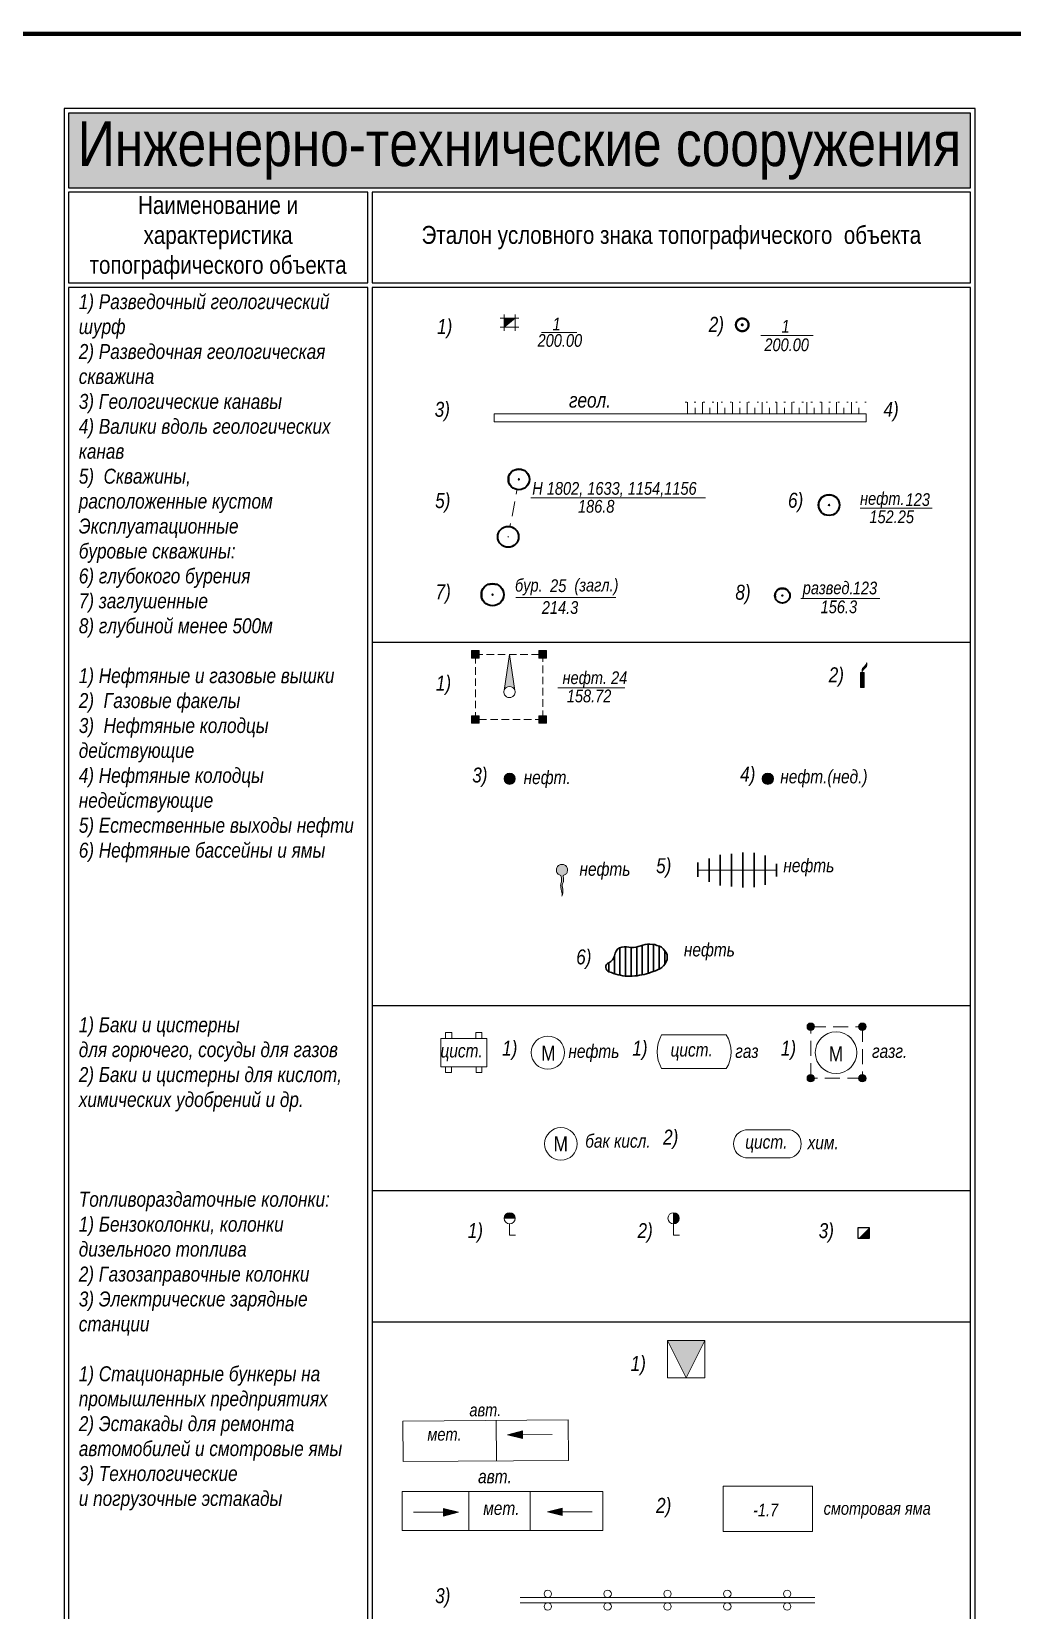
# Model space of a CAD drawing. Header units: metres. Extents: x -393 to 694, y -10 to 691.
# Drawn here: x 326.2 to 391.8, y 585.8 to 691.3 of the extents above; entities that cross this region are included whole.
import ezdxf
from ezdxf.enums import TextEntityAlignment as Align

# ---------------------------------------------------------------- set-up
doc = ezdxf.new("R2010")
doc.units = ezdxf.units.M
for name, pattern in [('СП-0.2х1.0', [1.2, 0.2, -1]), ('СП-2х1', [3, 2, -1]), ('СП_Граница маскировки', [3, 0, -3])]:
    doc.linetypes.add(name, pattern=pattern)
doc.layers.add('03 Инженерно-технические сооружения', color=7, linetype='Continuous', lineweight=20)
doc.layers.add('17 Рельеф', color=7, linetype='Continuous', lineweight=15, true_color=0xa55200)
doc.styles.add('СП_Д', font='ARIALNI.TTF')
doc.styles.add('СП_Р', font='ARIALN.TTF')

# ---------------------------------------------------------------- blocks, each defined once
blk = doc.blocks.new('СП_3.14')
at = {"lineweight": 13}
blk.add_hatch(color=7, dxfattribs=at).paths.add_polyline_path([(-0.02, 2.1), (-0.02, 2.23), (-0.01, 2.32), (0.01, 2.44), (0.02, 2.47), (0.05, 2.55), (0.08, 2.59), (0.12, 2.64), (0.16, 2.68), (0.23, 2.74), (0.26, 2.78), (0.29, 2.81), (0.35, 2.88), (0.39, 2.93), (0.45, 3), (0.5, 3.07), (0.52, 3.1), (0.53, 3.14), (0.56, 3.21), (0.59, 3.28), (0.6, 3.29), (0.6, 3.29), (0.6, 3.11), (0.6, 3.01), (0.59, 2.96), (0.58, 2.88), (0.55, 2.83), (0.52, 2.78), (0.47, 2.72), (0.39, 2.65), (0.36, 2.61), (0.31, 2.56), (0.26, 2.5), (0.21, 2.45), (0.16, 2.39), (0.13, 2.35), (0.07, 2.27), (0.06, 2.25), (0.01, 2.17), (0, 2.15)])
at = {"linetype": 'Continuous'}
blk.add_hatch(color=0, dxfattribs=at).paths.add_polyline_path([(-0.25, 0), (-0.25, 2), (0.25, 2), (0.25, 0)])
at = {"color": 7, "lineweight": 13}
for points in [[(-0.02, 2.1), (-0.02, 2.23), (-0.01, 2.32), (0.01, 2.44), (0.02, 2.47), (0.05, 2.55), (0.08, 2.59), (0.12, 2.64), (0.16, 2.68), (0.23, 2.74), (0.26, 2.78), (0.29, 2.81), (0.35, 2.88), (0.39, 2.93), (0.45, 3), (0.5, 3.07), (0.52, 3.1), (0.53, 3.14), (0.56, 3.21), (0.59, 3.28), (0.6, 3.29), (0.6, 3.29), (0.6, 3.11), (0.6, 3.01), (0.59, 2.96), (0.58, 2.88), (0.55, 2.83), (0.52, 2.78), (0.47, 2.72), (0.39, 2.65), (0.36, 2.61), (0.31, 2.56), (0.26, 2.5), (0.21, 2.45), (0.16, 2.39), (0.13, 2.35), (0.07, 2.27), (0.06, 2.25), (0.01, 2.17), (0, 2.15)], [(-0.25, 0), (-0.25, 2), (0.25, 2), (0.25, 0)]]:
    blk.add_lwpolyline(points, close=True, dxfattribs=at)
blk = doc.blocks.new('СП_3.15')
at = {"lineweight": 13}
h = blk.add_hatch(color=7, dxfattribs=at)
edge = h.paths.add_edge_path()
edge.add_arc((0, 0), 0.75, 0, 360)
at = {"color": 7, "lineweight": 13}
blk.add_circle((0, 0), 0.75, dxfattribs=at)
blk = doc.blocks.new('СП_3.30.1.2')
at = {"linetype": 'Continuous', "lineweight": -2}
h = blk.add_hatch(color=0, dxfattribs=at)
h.dxf.hatch_style = 1
h.paths.add_polyline_path([(0.5, 0.5), (-0.5, 0.5), (-0.5, -0.5), (0.5, -0.5)])
at = {"color": 0, "linetype": 'Continuous', "lineweight": -2}
blk.add_lwpolyline([(-0.5, -0.5), (0.5, -0.5), (0.5, 0.5), (-0.5, 0.5)], close=True, dxfattribs=at)
blk = doc.blocks.new('*U248')
at = {"color": 0, "linetype": 'СП-2х1', "lineweight": -2, "ltscale": 0.5}
blk.add_lwpolyline([(0, -8.72), (0, 0), (9, 0), (9, -8.72)], close=True, dxfattribs=at)
at = {"color": 0, "linetype": 'Continuous', "lineweight": -2, "rotation": 270}
for p in [(0, 0), (9, 0), (0, -8.72), (9, -8.72)]:
    blk.add_blockref('СП_3.30.1.2', p, dxfattribs=at)
blk = doc.blocks.new('СП_3.16')
at = {"lineweight": 13}
blk.add_hatch(color=7, dxfattribs=at).paths.add_polyline_path([(0, -3.47), (0.03, -3.38), (0.06, -3.28), (0.08, -3.19), (0.1, -3.09), (0.12, -2.99), (0.13, -2.89), (0.13, -2.79), (0.12, -2.69), (0.1, -2.58), (0.09, -2.48), (0.07, -2.38), (0.05, -2.27), (0.04, -2.15), (0.04, -2.05), (0.04, -1.94), (0.06, -1.84), (0.12, -1.75), (0.16, -1.65), (0.18, -1.54), (0.2, -1.44), (0.2, -1.33), (0.2, -1.22), (0.2, -1.1), (0.19, -0.98), (0.17, -0.87), (0.15, -0.71), (0.24, -0.68), (0.34, -0.64), (0.42, -0.59), (0.5, -0.53), (0.57, -0.46), (0.63, -0.38), (0.68, -0.29), (0.71, -0.2), (0.74, -0.1), (0.75, 0), (0.74, 0.1), (0.73, 0.2), (0.7, 0.29), (0.66, 0.39), (0.6, 0.47), (0.54, 0.55), (0.46, 0.61), (0.38, 0.67), (0.29, 0.72), (0.2, 0.75), (0.1, 0.77), (0, 0.78), (-0.1, 0.77), (-0.2, 0.75), (-0.29, 0.72), (-0.38, 0.67), (-0.46, 0.62), (-0.54, 0.55), (-0.6, 0.47), (-0.66, 0.39), (-0.7, 0.3), (-0.73, 0.2), (-0.75, 0.1), (-0.75, 0), (-0.74, -0.09), (-0.72, -0.19), (-0.68, -0.29), (-0.64, -0.37), (-0.58, -0.45), (-0.51, -0.53), (-0.43, -0.59), (-0.34, -0.64), (-0.25, -0.68), (-0.16, -0.71), (-0.13, -0.91), (-0.08, -1.02), (-0.06, -1.13), (-0.05, -1.24), (-0.06, -1.36), (-0.06, -1.47), (-0.08, -1.57), (-0.11, -1.68), (-0.14, -1.78), (-0.17, -1.9), (-0.18, -2.02), (-0.17, -2.15), (-0.16, -2.27), (-0.14, -2.38), (-0.12, -2.5), (-0.1, -2.61), (-0.08, -2.72), (-0.05, -2.82), (-0.02, -2.93), (0, -3.03), (0.01, -3.14), (0.02, -3.25), (0.01, -3.36)])
at = {"color": 7, "lineweight": 13}
blk.add_lwpolyline([(0, -3.47), (0.03, -3.38), (0.06, -3.28), (0.08, -3.19), (0.1, -3.09), (0.12, -2.99), (0.13, -2.89), (0.13, -2.79), (0.12, -2.69), (0.1, -2.58), (0.09, -2.48), (0.07, -2.38), (0.05, -2.27), (0.04, -2.15), (0.04, -2.05), (0.04, -1.94), (0.06, -1.84), (0.12, -1.75), (0.16, -1.65), (0.18, -1.54), (0.2, -1.44), (0.2, -1.33), (0.2, -1.22), (0.2, -1.1), (0.19, -0.98), (0.17, -0.87), (0.15, -0.71), (0.24, -0.68), (0.34, -0.64), (0.42, -0.59), (0.5, -0.53), (0.57, -0.46), (0.63, -0.38), (0.68, -0.29), (0.71, -0.2), (0.74, -0.1), (0.75, 0), (0.74, 0.1), (0.73, 0.2), (0.7, 0.29), (0.66, 0.39), (0.6, 0.47), (0.54, 0.55), (0.46, 0.61), (0.38, 0.67), (0.29, 0.72), (0.2, 0.75), (0.1, 0.77), (0, 0.78), (-0.1, 0.77), (-0.2, 0.75), (-0.29, 0.72), (-0.38, 0.67), (-0.46, 0.62), (-0.54, 0.55), (-0.6, 0.47), (-0.66, 0.39), (-0.7, 0.3), (-0.73, 0.2), (-0.75, 0.1), (-0.75, 0), (-0.74, -0.09), (-0.72, -0.19), (-0.68, -0.29), (-0.64, -0.37), (-0.58, -0.45), (-0.51, -0.53), (-0.43, -0.59), (-0.34, -0.64), (-0.25, -0.68), (-0.16, -0.71), (-0.13, -0.91), (-0.08, -1.02), (-0.06, -1.13), (-0.05, -1.24), (-0.06, -1.36), (-0.06, -1.47), (-0.08, -1.57), (-0.11, -1.68), (-0.14, -1.78), (-0.17, -1.9), (-0.18, -2.02), (-0.17, -2.15), (-0.16, -2.27), (-0.14, -2.38), (-0.12, -2.5), (-0.1, -2.61), (-0.08, -2.72), (-0.05, -2.82), (-0.02, -2.93), (0, -3.03), (0.01, -3.14), (0.02, -3.25), (0.01, -3.36), (0, -3.47)], close=True, dxfattribs=at)
blk = doc.blocks.new('СП_3.30.1.1')
at = {"linetype": 'Continuous', "lineweight": -2}
h = blk.add_hatch(color=0, dxfattribs=at)
h.dxf.hatch_style = 1
h.paths.add_polyline_path([(0.5, 0, 1), (-0.5, 0, 1)])
at = {"color": 0, "linetype": 'Continuous', "lineweight": -2}
blk.add_circle((0, 0), 0.5, dxfattribs=at)
blk = doc.blocks.new('СП_3.26.1.1')
at = {"color": 0, "linetype": 'СП_Граница маскировки', "lineweight": 0}
blk.add_wipeout([(0.5, 0), (0.43, 0.25), (0.25, 0.43), (0, 0.5), (-0.25, 0.43), (-0.43, 0.25), (-0.5, 0), (-0.43, -0.25), (-0.25, -0.43), (0, -0.5), (0.25, -0.43), (0.43, -0.25)], dxfattribs=at)
at = {"color": 0, "linetype": 'Continuous', "lineweight": -2}
blk.add_circle((0, 0), 0.5, dxfattribs=at)
blk = doc.blocks.new('СП_2.1')
at = {"color": 0, "style": 'СП_Р'}
blk.add_attdef('КЖ', text='', height=2, dxfattribs=at).set_placement((0, 0), align=Align.CENTER)
blk = doc.blocks.new('*U230')
at = {"linetype": 'Continuous', "lineweight": 20}
h = blk.add_hatch(color=7, dxfattribs=at)
h.dxf.hatch_style = 1
h.paths.add_polyline_path([(0, 6), (-0.5, 4), (0.5, 4)])
at = {"color": 7, "linetype": 'Continuous', "lineweight": 20}
for points in [[(-0.5, 4), (0.5, 4), (0, 6), (-0.5, 4)], [(0, 4), (0, 0)]]:
    blk.add_lwpolyline(points, dxfattribs=at)
blk = doc.blocks.new('*U546')
at = {"color": 0, "linetype": 'Continuous', "lineweight": 20}
for points in [[(26.84, 5.2), (0, 5.2), (0, 0), (26.84, 0), (26.84, 5.2)], [(8.91, 0), (8.91, 5.2)], [(17.14, 0), (17.14, 5.2)]]:
    blk.add_lwpolyline(points, dxfattribs=at)
at = {"color": 0, "linetype": 'Continuous'}
for p, rotation in [((1.54, 2.44), 270.0000090733801), ((25.42, 2.51), 89.99999999999997)]:
    blk.add_blockref('*U230', p, dxfattribs=dict(at, rotation=rotation))
at = {"color": 0, "style": 'СП_Д', "flags": 8}
for tag, p in [('ДЛЯ_ЧЕГО', (12.42, 6.32)), ('МАТЕРИАЛ', (13.28, 2.08))]:
    blk.add_attdef(tag, text='', height=1.8, rotation=0, dxfattribs=at).set_placement(p, align=Align.CENTER)
blk = doc.blocks.new('СП_3.13')
at = {"lineweight": 13}
h = blk.add_hatch(color=7, dxfattribs=at)
edge = h.paths.add_edge_path()
edge.add_line((0, 5), (0.72, 0.22))
edge.add_arc((0, 0), 0.75, 17.0615, 162.9385)
edge.add_line((-0.72, 0.22), (0, 5))
at = {"color": 7, "lineweight": 13}
blk.add_lwpolyline([(0, 5), (0.72, 0.22, 0.73913), (-0.72, 0.22)], format="xyb", close=True, dxfattribs=at)
blk.add_lwpolyline([(-0.72, 0.22), (-0.74, 0.12), (-0.75, 0.02), (-0.75, -0.08), (-0.73, -0.18), (-0.7, -0.27), (-0.66, -0.36), (-0.6, -0.45), (-0.54, -0.52), (-0.46, -0.59), (-0.38, -0.65), (-0.29, -0.69), (-0.2, -0.72), (-0.1, -0.74), (0, -0.75), (0.1, -0.74), (0.2, -0.72), (0.29, -0.69), (0.38, -0.65), (0.46, -0.59), (0.54, -0.52), (0.6, -0.45), (0.66, -0.36), (0.7, -0.27), (0.73, -0.18), (0.75, -0.08), (0.75, 0.02), (0.74, 0.12), (0.72, 0.22)], dxfattribs=at)
blk = doc.blocks.new('*U212')
at = {"linetype": 'Continuous', "lineweight": 0, "style": 'СП_Д'}
blk.add_attdef('НОМЕР_СКВАЖИНЫ', text='', height=1.7, dxfattribs=at).set_placement((10.53, 1.6), align=Align.TOP_LEFT)
at = {"linetype": 'СП_Граница маскировки', "lineweight": 0}
blk.add_wipeout([(-0.36, 1.35), (-0.99, 0.99), (-1.35, 0.36), (-1.35, -0.36), (-0.99, -0.99), (-0.36, -1.35), (0.36, -1.35), (0.99, -0.99), (1.35, -0.36), (1.35, 0.36), (0.99, 0.99), (0.36, 1.35)], dxfattribs=at)
at = {"linetype": 'Continuous', "lineweight": 0}
h = blk.add_hatch(color=0, dxfattribs=at)
h.dxf.hatch_style = 1
edge = h.paths.add_edge_path()
edge.add_arc((0, 0), 0.1, 0, 360)
at = {"color": 0, "lineweight": 40}
blk.add_circle((0, 0), 1.4, dxfattribs=at)
at = {"color": 0}
blk.add_circle((0, 0), 0.1, dxfattribs=at)
at = {"linetype": 'Continuous', "lineweight": 0, "insert": (4.15, 1.73), "char_height": 1.7, "attachment_point": 1, "style": 'СП_Д', "bg_fill": 3, "box_fill_scale": 1, "bg_fill_color": 256, "bg_fill_transparency": 0}
blk.add_mtext_dynamic_manual_height_columns('нефт.', width=3.4335, gutter_width=8.5, heights=[0], dxfattribs=at)
at = {"linetype": 'Continuous', "lineweight": 20}
blk.add_line((4.15, -0.41), (13.81, -0.41), dxfattribs=at)
at = {"linetype": 'Continuous', "lineweight": 0, "style": 'СП_Д'}
blk.add_attdef('ОТМЕТКА_ЗЕМЛИ', text='', height=1.7, dxfattribs=at).set_placement((5.69, -0.71), align=Align.TOP_LEFT)
blk = doc.blocks.new('*U217')
at = {"linetype": 'Continuous', "lineweight": 20}
blk.add_line((1.61, -2.46), (24.96, -2.46), dxfattribs=at)
at = {"linetype": 'СП-2х1', "lineweight": 20}
blk.add_lwpolyline([(0, 0), (-1.44, -7.69)], dxfattribs=at)
at = {"linetype": 'Continuous', "lineweight": 0, "style": 'СП_Д'}
blk.add_attdef('ОТМЕТКА_ЗЕМЛИ', text='', height=1.7, dxfattribs=at).set_placement((10.48, -2.75), align=Align.TOP_CENTER)
at = {"linetype": 'СП_Граница маскировки', "lineweight": 0, "ltscale": 100}
for points in [[(-0.54, 1.29), (-1.29, 0.54), (-1.29, -0.54), (-0.54, -1.29), (0.54, -1.29), (1.29, -0.54), (1.29, 0.54), (0.54, 1.29)], [(-1.73, -6.32), (-2.61, -6.93), (-2.81, -7.98), (-2.2, -8.87), (-1.15, -9.06), (-0.26, -8.46), (-0.07, -7.4), (-0.67, -6.52)]]:
    blk.add_wipeout(points, dxfattribs=at)
h = blk.add_hatch(color=0)
edge = h.paths.add_edge_path()
edge.add_arc((0, 0), 0.1, 0, 360)
h = blk.add_hatch(color=0)
edge = h.paths.add_edge_path()
edge.add_arc((-1.44, -7.69), 0.1, -10.5312, 349.4688)
at = {"color": 0, "lineweight": 40}
for centre in [(0, 0), (-1.44, -7.69)]:
    blk.add_circle(centre, 1.4, dxfattribs=at)
at = {"color": 0}
blk.add_circle((0, 0), 0.1, dxfattribs=at)
at = {"linetype": 'Continuous', "lineweight": 0, "style": 'СП_Д'}
blk.add_attdef('НОМЕР_СКВАЖИНЫ', text='', height=1.7, dxfattribs=at).set_placement((1.85, -0.35), align=Align.TOP_LEFT)
blk = doc.blocks.new('*U598')
at = {"lineweight": 20}
blk.add_line((3.1, -0.39), (16.49, -0.4), dxfattribs=at)
at = {"lineweight": 13, "style": 'СП_Д'}
for s, p in [('бур.', (3, 0.41)), ('(загл.)', (10.94, 0.43))]:
    blk.add_text(s, height=1.7, dxfattribs=at).set_placement(p)
at = {"linetype": 'СП_Граница маскировки', "lineweight": 0, "ltscale": 100}
blk.add_wipeout([(-0.57, 1.39), (-1.39, 0.57), (-1.39, -0.57), (-0.57, -1.39), (0.57, -1.39), (1.39, -0.57), (1.39, 0.57), (0.57, 1.39)], dxfattribs=at)
at = {"lineweight": 13, "true_color": 0x000000}
blk.add_hatch(color=18, dxfattribs=at).paths.add_polyline_path([(-0.1, 0, 1), (0.1, 0, 1)])
at = {"lineweight": 40}
blk.add_circle((0, 0), 1.5, dxfattribs=at)
at = {"lineweight": 13}
blk.add_circle((0, 0), 0.1, dxfattribs=at)
at = {"lineweight": 13, "style": 'СП_Д'}
for tag, p in [('Номер скважины', (8.77, 1.2)), ('Отметка земли', (9.02, -1.72))]:
    blk.add_attdef(tag, text='', height=1.7, dxfattribs=at).set_placement(p, align=Align.MIDDLE_CENTER)
blk = doc.blocks.new('*U214')
at = {"linetype": 'Continuous', "lineweight": 0, "style": 'СП_Д'}
blk.add_attdef('РАЗВЕД.', text='', height=1.7, dxfattribs=at).set_placement((9.71, 1.86), align=Align.TOP_LEFT)
at = {"linetype": 'СП_Граница маскировки', "lineweight": 0}
blk.add_wipeout([(-0.38, 0.92), (-0.92, 0.38), (-0.92, -0.38), (-0.38, -0.92), (0.38, -0.92), (0.92, -0.38), (0.92, 0.38), (0.38, 0.92)], dxfattribs=at)
at = {"lineweight": 13}
blk.add_hatch(color=7, dxfattribs=at).paths.add_polyline_path([(-0.1, 0, 1), (0.1, 0, 1)])
at = {"color": 7, "lineweight": 40}
blk.add_circle((0, 0), 1, dxfattribs=at)
at = {"color": 7, "lineweight": 13}
blk.add_circle((0, 0), 0.1, dxfattribs=at)
at = {"linetype": 'Continuous', "lineweight": 0, "insert": (2.73, 1.88), "char_height": 1.7, "width": 5.881, "attachment_point": 1, "line_spacing_factor": 0.8, "style": 'СП_Д', "bg_fill": 3, "box_fill_scale": 1, "bg_fill_color": 256, "bg_fill_transparency": 0}
blk.add_mtext('развед.', dxfattribs=at)
at = {"linetype": 'Continuous', "lineweight": 20}
blk.add_line((2.48, -0.38), (13.03, -0.38), dxfattribs=at)
at = {"linetype": 'Continuous', "lineweight": 0, "style": 'СП_Д'}
blk.add_attdef('ОТМЕТКА_ЗЕМЛИ', text='', height=1.7, dxfattribs=at).set_placement((5.41, -0.65), align=Align.TOP_LEFT)
blk = doc.blocks.new('*U596')
at = {"linetype": 'Continuous', "lineweight": -2}
h = blk.add_hatch(color=0, dxfattribs=at)
h.dxf.hatch_style = 1
h.paths.add_polyline_path([(-0.75, 0.6), (-0.75, -0.6), (0.75, 0.6)])
at = {"color": 0, "linetype": 'Continuous', "lineweight": 20}
blk.add_line((4.27, -1.34), (8.98, -1.34), dxfattribs=at)
at = {"color": 0, "linetype": 'Continuous', "lineweight": 15}
for points in [[(-1.25, 0.6), (1.25, 0.6)], [(-0.75, -1.1), (-0.75, 1.1)], [(0.75, 0.6), (-0.75, -0.6)], [(0.75, -1.1), (0.75, 1.1)], [(-1.25, -0.6), (1.25, -0.6)]]:
    blk.add_lwpolyline(points, dxfattribs=at)
at = {"color": 0, "linetype": 'Continuous', "lineweight": -2, "style": 'СП_Д'}
for tag, p in [('N', (6.5, 0.67)), ('Z', (6.78, -1.54))]:
    blk.add_attdef(tag, text='', height=1.7, dxfattribs=at).set_placement(p, align=Align.TOP_CENTER)
blk = doc.blocks.new('*U597')
at = {"color": 0, "linetype": 'Continuous', "lineweight": -2}
blk.add_line((2.5, -1.41), (9.5, -1.41), dxfattribs=at)
for points, const_width in [([(-0.85, 0, 1), (0.85, 0, 1)], 0.3), ([(-0.1, 0, 1), (0.1, 0, 1)], 0.2)]:
    blk.add_lwpolyline(points, format="xyb", close=True, dxfattribs=dict(const_width=const_width))
at = {"color": 0, "linetype": 'Continuous', "lineweight": -2, "style": 'СП_Д'}
for tag, p in [('N', (6, 0.69)), ('Z', (6, -1.81))]:
    blk.add_attdef(tag, text='', height=1.7, dxfattribs=at).set_placement(p, align=Align.TOP_CENTER)
blk = doc.blocks.new('*U223')
at = {"linetype": 'Continuous'}
h = blk.add_hatch(color=7, dxfattribs=at)
h.dxf.hatch_style = 1
h.paths.add_polyline_path([(0.75, 2.25, 1), (-0.75, 2.25)])
at = {"color": 7, "linetype": 'Continuous', "lineweight": 20}
for points in [[(-0.75, 2.25), (0.75, 2.25)], [(0, 1.5), (0, 0), (0.8, 0)]]:
    blk.add_lwpolyline(points, dxfattribs=at)
blk.add_circle((0, 2.25), 0.75, dxfattribs=at)
blk = doc.blocks.new('*U225')
at = {"linetype": 'Continuous'}
h = blk.add_hatch(color=7, dxfattribs=at)
h.dxf.hatch_style = 1
h.paths.add_polyline_path([(0, 1.5, 0.414214), (0.75, 2.25, 0.414214), (0, 3)])
at = {"color": 7, "linetype": 'Continuous', "lineweight": 20}
for points in [[(0, 3), (0, 1.5)], [(0, 1.5), (0, 0), (0.8, 0)]]:
    blk.add_lwpolyline(points, dxfattribs=at)
at = {"color": 0, "linetype": 'Continuous', "lineweight": 20}
blk.add_circle((0, 2.25), 0.75, dxfattribs=at)
blk = doc.blocks.new('*U227')
at = {"color": 0, "linetype": 'СП_Граница маскировки', "lineweight": 0}
blk.add_wipeout([(-0.75, 1.5), (0.75, 1.5), (-0.75, 0)], dxfattribs=at)
at = {"linetype": 'Continuous', "lineweight": -2}
h = blk.add_hatch(color=114, dxfattribs=at)
h.dxf.hatch_style = 1
h.paths.add_polyline_path([(0.75, 1.5), (-0.75, 0), (0.75, 0)])
at = {"color": 1, "linetype": 'Continuous', "lineweight": -2}
blk.add_lwpolyline([(-0.75, 1.5), (0.75, 1.5), (0.75, 0), (-0.75, 0), (-0.75, 1.5)], dxfattribs=at)
at = {"color": 1, "linetype": 'Continuous'}
blk.add_lwpolyline([(-0.75, 0), (0.75, 0)], dxfattribs=at)
blk = doc.blocks.new('*U491')
at = {"linetype": 'Continuous', "lineweight": 15, "ltscale": 0.5}
h = blk.add_hatch(color=0, dxfattribs=at)
h.dxf.hatch_style = 1
h.paths.add_polyline_path([(-2.5, 0), (0, -5), (2.5, 0)])
blk.add_lwpolyline([(-2.5, -5), (2.5, -5), (2.5, 0), (-2.5, 0)], close=True, dxfattribs=at)
blk.add_lwpolyline([(-2.5, 0), (0, -5), (2.5, 0)], dxfattribs=at)
blk = doc.blocks.new('*U696')
at = {"linetype": 'Continuous', "lineweight": 20}
for points in [[(22.06, 5.56), (-0.04, 5.4), (0, 0), (22.1, 0.16), (22.06, 5.56)], [(12.46, 0.09), (12.42, 5.49)]]:
    blk.add_lwpolyline(points, dxfattribs=at)
at = {"linetype": 'Continuous', "rotation": 90.13098487159203}
blk.add_blockref('*U230', (19.92, 3.6), dxfattribs=at)
at = {"style": 'СП_Д', "flags": 8}
for tag, p in [('ДЛЯ_ЧЕГО', (10.98, 6.07)), ('МАТЕРИАЛ', (5.52, 2.8))]:
    blk.add_attdef(tag, text='', height=1.7, rotation=0.4056, dxfattribs=at).set_placement(p, align=Align.CENTER)

msp = doc.modelspace()

# ---------------------------------------------------------------- hatches: boundary and pattern name
at = {"ltscale": 0.5, "true_color": 0xffe9c2}
h = msp.add_hatch(color=254, dxfattribs=at)
h.dxf.hatch_style = 1
h.paths.add_polyline_path([(328.7, 680.89), (389, 680.89), (389, 685.89), (328.7, 685.89)])

# ---------------------------------------------------------------- linework, layer by layer
at = {"color": 0, "linetype": 'Continuous', "ltscale": 0.5}
msp.add_lwpolyline([(328.4, 551.7), (389.3, 551.7), (389.3, 686.19), (328.4, 686.19)], close=True, dxfattribs=at)
at = {"ltscale": 0.5}
for points in [[(328.7, 680.89), (389, 680.89), (389, 685.89), (328.7, 685.89)], [(328.7, 674.53), (348.7, 674.53), (348.7, 680.59), (328.7, 680.59)], [(349, 674.53), (389, 674.53), (389, 680.59), (349, 680.59)], [(328.7, 552), (348.7, 552), (348.7, 674.23), (328.7, 674.23)], [(349, 552), (389, 552), (389, 674.23), (349, 674.23)]]:
    msp.add_lwpolyline(points, close=True, dxfattribs=at)
at = {"color": 253, "ltscale": 0.5}
for points in [[(349, 650.51), (389, 650.51)], [(349, 626.22), (389, 626.22)], [(349, 613.86), (389, 613.86)], [(349, 605.08), (389, 605.08)]]:
    msp.add_lwpolyline(points, dxfattribs=at)
at = {"layer": '03 Инженерно-технические сооружения', "linetype": 'Continuous', "ltscale": 0.5}
msp.add_lwpolyline([(357.16, 665.25), (382.03, 665.25), (382.03, 665.78), (357.16, 665.78)], close=True, dxfattribs=at)
for points in [[(361.41, 647.47), (365.89, 647.46)], [(376.03, 635.27), (370.78, 635.27)]]:
    msp.add_lwpolyline(points, dxfattribs=at)
at = {"layer": '03 Инженерно-технические сооружения', "linetype": 'Continuous', "lineweight": 30, "ltscale": 0.5}
for points in [[(370.78, 635.79), (370.78, 634.82)], [(371.53, 636.06), (371.53, 634.49)], [(372.27, 636.3), (372.27, 634.25)], [(373.03, 636.37), (373.03, 634.18)], [(373.78, 636.45), (373.78, 634.1)], [(374.53, 636.44), (374.53, 634.14)], [(375.28, 636.25), (375.28, 634.29)], [(376.03, 635.7), (376.03, 634.85)], [(367.06, 630.25), (367.06, 628.27)], [(367.44, 630.32), (367.44, 628.36)], [(367.81, 630.3), (367.81, 628.51)], [(368.19, 630.19), (368.19, 628.66)], [(365.19, 629.48), (365.19, 628.35)], [(365.56, 630.1), (365.56, 628.24)], [(365.94, 630.15), (365.94, 628.19)], [(366.31, 630.11), (366.31, 628.19)], [(366.69, 630.13), (366.69, 628.21)], [(368.56, 629.87), (368.56, 628.99)], [(364.81, 629.08), (364.81, 628.49)]]:
    msp.add_lwpolyline(points, dxfattribs=at)
msp.add_lwpolyline([(364.81, 629.08), (364.95, 629.17), (365.07, 629.27), (365.16, 629.4), (365.21, 629.55), (365.25, 629.71), (365.31, 629.86), (365.4, 629.99), (365.53, 630.08), (365.68, 630.13), (365.84, 630.15), (366, 630.14), (366.16, 630.12), (366.32, 630.11), (366.48, 630.11), (366.64, 630.13), (366.79, 630.16), (366.95, 630.21), (367.1, 630.26), (367.26, 630.29), (367.41, 630.32), (367.57, 630.33), (367.73, 630.31), (367.89, 630.29), (368.04, 630.24), (368.2, 630.19), (368.34, 630.12), (368.46, 630.01), (368.55, 629.89), (368.65, 629.76), (368.71, 629.61), (368.72, 629.45), (368.71, 629.29), (368.66, 629.14), (368.58, 629), (368.47, 628.88), (368.36, 628.77), (368.23, 628.68), (368.08, 628.61), (367.93, 628.55), (367.78, 628.5), (367.64, 628.44), (367.49, 628.38), (367.33, 628.33), (367.18, 628.3), (367.02, 628.27), (366.86, 628.24), (366.71, 628.21), (366.55, 628.2), (366.39, 628.19), (366.23, 628.19), (366.07, 628.19), (365.91, 628.19), (365.75, 628.21), (365.59, 628.24), (365.44, 628.27), (365.28, 628.32), (365.13, 628.37), (364.99, 628.42), (364.83, 628.48, -0.6684)], format="xyb", close=True, dxfattribs=at)
at = {"layer": '03 Инженерно-технические сооружения', "linetype": 'Continuous', "lineweight": 20, "ltscale": 0.5}
for points in [[(356.67, 624.02), (356.67, 622.13), (353.58, 622.13), (353.58, 624.02)], [(372.46, 594.08), (378.44, 594.08), (378.44, 591.05), (372.46, 591.05)]]:
    msp.add_lwpolyline(points, close=True, dxfattribs=at)
for points in [[(353.9, 624.02), (353.9, 624.41), (354.33, 624.41), (354.33, 624.02)], [(356.34, 624.02), (356.34, 624.41), (355.92, 624.41), (355.92, 624.02)], [(353.9, 622.13), (353.9, 621.75), (354.3, 621.75), (354.3, 622.13)], [(356.34, 622.13), (356.34, 621.75), (355.95, 621.75), (355.95, 622.13)], [(358.89, 586.64), (378.59, 586.64)], [(358.89, 586.29), (378.59, 586.29)]]:
    msp.add_lwpolyline(points, dxfattribs=at)
for points in [[(372.66, 624.26), (368.35, 624.26, 0.262597), (368.35, 622), (372.66, 622, 0.302218), (372.66, 624.26, 1)], [(376.94, 617.91), (373.96, 617.91, 0.852204), (373.96, 616.03), (376.94, 616.03, 0.78468), (376.94, 617.91, -1.428148)]]:
    msp.add_lwpolyline(points, format="xyb", dxfattribs=at)
at = {"layer": '03 Инженерно-технические сооружения', "linetype": 'СП-2х1', "lineweight": 20, "ltscale": 0.5}
msp.add_lwpolyline([(378.32, 624.8), (381.77, 624.8), (381.77, 621.36), (378.32, 621.36)], close=True, dxfattribs=at)
at = {"layer": '03 Инженерно-технические сооружения', "linetype": 'Continuous', "lineweight": 20, "ltscale": 0.5}
for centre, radius in [((360.75, 623.07), 1.11), ((380.01, 623.07), 1.39), ((361.62, 616.97), 1.09)]:
    msp.add_circle(centre, radius, dxfattribs=at)
at = {"layer": '17 Рельеф', "color": 0, "linetype": 'СП-0.2х1.0', "lineweight": 15, "ltscale": 0.5, "flags": 128}
msp.add_lwpolyline([(382.03, 666.56), (369.59, 666.56)], dxfattribs=at)
at = {"layer": '17 Рельеф', "color": 0, "linetype": 'Continuous', "lineweight": 15, "ltscale": 0.5}
for points in [[(370.09, 665.78), (370.09, 666.56)], [(370.59, 665.78), (370.59, 666.17)], [(371.09, 665.78), (371.09, 666.56)], [(371.58, 665.78), (371.58, 666.17)], [(372.08, 665.78), (372.08, 666.56)], [(372.58, 665.78), (372.58, 666.17)], [(373.08, 665.78), (373.08, 666.56)], [(373.57, 665.78), (373.57, 666.17)], [(374.07, 665.78), (374.07, 666.56)], [(374.57, 665.78), (374.57, 666.17)], [(375.07, 665.78), (375.07, 666.56)], [(375.56, 665.78), (375.56, 666.17)], [(376.06, 665.78), (376.06, 666.56)], [(376.56, 665.78), (376.56, 666.17)], [(377.06, 665.78), (377.06, 666.56)], [(377.55, 665.78), (377.55, 666.17)], [(378.05, 665.78), (378.05, 666.56)], [(378.55, 665.78), (378.55, 666.17)], [(379.05, 665.78), (379.05, 666.56)], [(379.54, 665.78), (379.54, 666.17)], [(380.04, 665.78), (380.04, 666.56)], [(380.54, 665.78), (380.54, 666.17)], [(381.04, 665.78), (381.04, 666.56)], [(381.53, 665.78), (381.53, 666.17)], [(382.03, 665.78), (369.59, 665.78)]]:
    msp.add_lwpolyline(points, dxfattribs=at)

# ---------------------------------------------------------------- block references
at = {"layer": '03 Инженерно-технические сооружения', "color": 0, "linetype": 'Continuous', "lineweight": 20}
ref = msp.add_blockref('*U596', (358.19, 671.88), dxfattribs=dict(at, xscale=0.5, yscale=0.5, zscale=0.5))
ref.add_attrib('N_001', '1', (361.06, 671.36), dxfattribs={"layer": '0', "color": 0, "linetype": 'Continuous', "lineweight": -2, "height": 0.85, "style": 'СП_Д'})
ref.add_attrib('Z_001', '200.00', (360.06, 670.26), dxfattribs={"layer": '0', "color": 0, "linetype": 'Continuous', "lineweight": -2, "height": 0.85, "style": 'СП_Д'})
ref = msp.add_blockref('*U597', (373.74, 671.73), dxfattribs=dict(at, xscale=0.5, yscale=0.5, zscale=0.5))
ref.add_attrib('N_001', '1', (376.37, 671.21), dxfattribs={"layer": '0', "color": 0, "linetype": 'Continuous', "lineweight": -2, "height": 0.85, "style": 'СП_Д'})
ref.add_attrib('Z_001', '200.00', (375.22, 669.97), dxfattribs={"layer": '0', "color": 0, "linetype": 'Continuous', "lineweight": -2, "height": 0.85, "style": 'СП_Д'})
at = {"layer": '03 Инженерно-технические сооружения', "color": 0, "linetype": 'Continuous', "lineweight": 20, "xscale": 0.5, "yscale": 0.5, "zscale": 0.5}
for name, p in [('*U248', (355.9, 649.7)), ('СП_3.13', (358.18, 647.18)), ('СП_3.14', (381.76, 647.48)), ('СП_3.15', (358.19, 641.38)), ('СП_3.15', (375.45, 641.38)), ('СП_3.16', (361.69, 635.27)), ('СП_3.30.1.1', (378.32, 624.8)), ('СП_3.30.1.1', (381.77, 624.8)), ('СП_3.30.1.1', (378.32, 621.36)), ('СП_3.30.1.1', (381.77, 621.36)), ('*U223', (358.19, 610.87)), ('*U225', (369.15, 610.87))]:
    msp.add_blockref(name, p, dxfattribs=at)
at = {"layer": '03 Инженерно-технические сооружения', "color": 0, "linetype": 'Continuous', "lineweight": 20, "ltscale": 2, "xscale": 0.5, "yscale": 0.5, "zscale": 0.5}
for p in [(360.78, 622.53), (380, 622.49), (361.61, 616.47)]:
    msp.add_blockref('СП_2.1', p, dxfattribs=at).add_auto_attribs({'КЖ': 'М'})
at = {"layer": '03 Инженерно-технические сооружения', "linetype": 'Continuous', "lineweight": 15, "ltscale": 0.5, "xscale": 0.5, "yscale": 0.5, "zscale": 0.5}
msp.add_blockref('*U491', (369.99, 603.82), dxfattribs=at)
at = {"layer": '03 Инженерно-технические сооружения'}
ref = msp.add_blockref('*U696', (351.08, 595.73), dxfattribs=dict(at, xscale=0.5, yscale=0.5, zscale=0.5))
ref.add_attrib('МАТЕРИАЛ', 'мет.', dxfattribs={"layer": '0', "height": 0.85, "rotation": 0.4056, "style": 'СП_Д'}).set_placement((353.84, 597.13), align=Align.CENTER)
ref.add_attrib('ДЛЯ_ЧЕГО', 'авт.', dxfattribs={"layer": '0', "height": 0.85, "rotation": 0.4056, "style": 'СП_Д'}).set_placement((356.57, 598.76), align=Align.CENTER)
at = {"layer": '03 Инженерно-технические сооружения', "color": 0, "linetype": 'Continuous', "lineweight": 20}
ref = msp.add_blockref('*U546', (351, 591.12), dxfattribs=dict(at, xscale=0.5, yscale=0.5, zscale=0.5))
ref.add_attrib('МАТЕРИАЛ', 'мет.', dxfattribs={"layer": '0', "color": 0, "height": 0.9, "rotation": 0, "style": 'СП_Д'}).set_placement((357.64, 592.16), align=Align.CENTER)
ref.add_attrib('ДЛЯ_ЧЕГО', 'авт.', dxfattribs={"layer": '0', "color": 0, "height": 0.9, "rotation": 0, "style": 'СП_Д'}).set_placement((357.21, 594.28), align=Align.CENTER)

# ---------------------------------------------------------------- texts
at = {"color": 7, "lineweight": 13, "attachment_point": 5, "style": 'СП_Р'}
for s, insert, char_height, width in [('Инженерно-технические сооружения', (358.85, 683.39), 3, 60.3), ('Наименование и характеристика топографического объекта', (338.7, 677.56), 1.2, 20), ('Эталон условного знака топографического  объекта ', (369, 677.56), 1.2, 40)]:
    msp.add_mtext(s, dxfattribs=dict(at, insert=insert, char_height=char_height, width=width))
at = {"color": 7, "ltscale": 0.5, "insert": (329.39, 673.78), "char_height": 1, "width": 19.0121, "attachment_point": 1, "style": 'СП_Д'}
msp.add_mtext('1) Разведочный геологический шурф\\P2) Разведочная геологическая скважина\\P3) Геологические канавы\\P4) Валики вдоль геологических канав\\P5)  Скважины,\\Pрасположенные кустом\\PЭксплуатационные\\Pбуровые скважины:\\P6) глубокого бурения\\P7) заглушенные \\P8) глубиной менее 500м\\P\\P1) Нефтяные и газовые вышки\\P2)  Газовые факелы\\P3)  Нефтяные колодцы действующие\\P4) Нефтяные колодцы недействующие\\P5) Естественные выходы нефти 6) Нефтяные бассейны и ямы \\P\\P\\P\\P\\P\\P\\P1) Баки и цистерны^Jдля горючего, сосуды для газов\\P2) Баки и цистерны для кислот, химических удобрений и др. \\P\\P\\P\\PТопливораздаточные колонки:\\P1) Бензоколонки, колонки дизельного топлива\\P2) Газозаправочные колонки\\P3) Электрические зарядные станции\\P\\P1) Стационарные бункеры на промышленных предприятиях \\P2) Эстакады для ремонта автомобилей и смотровые ямы\\P3) Технологические^Jи погрузочные эстакады\\P\\P\\P\\P\\P\\P\\P\\P\\P\\P\\P\\P\\PГрузоподъемные краны:\\P1) Настенные  консольные поворотные\\P2) Кран-балки \\P3) Башенные^Jи портальные стационарные \\P4) Башенные^Jи портальные на рельсах\\P5) Козловые на рельсах\\P6) Мостовые на эстакадах', dxfattribs=at)
at = {"color": 212, "lineweight": 13, "true_color": 0xe000e0, "char_height": 1, "attachment_point": 7, "style": 'СП_Д'}
for s, insert in [('1)', (353.34, 670.82)), ('2)', (371.5, 670.96)), ('3)', (353.18, 665.28)), ('4)', (383.18, 665.28)), ('5)', (353.21, 659.18)), ('6)', (376.8, 659.2)), ('7)', (353.24, 653.08)), ('8)', (373.28, 653.05)), ('1)', (353.26, 646.98)), ('2)', (379.52, 647.53)), ('3)', (355.69, 640.83)), ('4)', (373.6, 640.89)), ('5)', (367.98, 634.77)), ('6)', (362.64, 628.67)), ('1)', (357.69, 622.57)), ('1)', (366.39, 622.57)), ('1)', (376.32, 622.57)), ('2)', (368.45, 616.62)), ('1)', (355.39, 610.37)), ('2)', (366.74, 610.37)), ('3)', (378.85, 610.37)), ('1)', (366.28, 601.49)), ('2)', (367.98, 592)), ('3)', (353.21, 585.96))]:
    msp.add_mtext(s, dxfattribs=dict(at, insert=insert))
at = {"layer": '03 Инженерно-технические сооружения', "color": 0, "linetype": 'Continuous', "lineweight": 15, "ltscale": 0.5, "insert": (362.16, 666.18), "char_height": 1, "attachment_point": 7, "style": 'СП_Д'}
msp.add_mtext('геол.', dxfattribs=at)
at = {"layer": '03 Инженерно-технические сооружения', "linetype": 'Continuous', "char_height": 0.85, "attachment_point": 5, "style": 'СП_Д'}
for s, insert in [('нефт. 24', (363.89, 648.01)), ('158.72', (363.5, 646.91))]:
    msp.add_mtext(s, dxfattribs=dict(at, insert=insert))
at = {"layer": '03 Инженерно-технические сооружения', "linetype": 'Continuous', "char_height": 0.9, "attachment_point": 5, "style": 'СП_Д'}
for s, insert, line_spacing_factor in [('нефт.', (360.7, 641.34), 0.666667), ('нефт.(нед.)', (379.2, 641.39), 0.666667), ('нефть', (364.56, 635.21), 0.8), ('нефть', (378.19, 635.45), 0.8), ('нефть', (371.54, 629.82), 0.8), ('нефть', (363.82, 623.03), 0.8), ('газ', (374.05, 623.16), 0.8), ('газг.', (383.59, 623.16), 0.8), ('бак кисл.', (365.43, 617.16), 0.8), ('хим.', (379.15, 617.06), 0.8)]:
    msp.add_mtext(s, dxfattribs=dict(at, insert=insert, line_spacing_factor=line_spacing_factor))
at = {"layer": '03 Инженерно-технические сооружения', "linetype": 'Continuous', "char_height": 0.9, "attachment_point": 5, "line_spacing_factor": 0.8, "style": 'СП_Д'}
for insert, rotation in [((354.98, 623.07), 0.2202), ((370.36, 623.13), 0.3034), ((375.35, 616.97), 0.3034)]:
    msp.add_mtext('цист.', dxfattribs=dict(at, insert=insert, rotation=rotation))
at = {"layer": '03 Инженерно-технические сооружения', "lineweight": 20, "insert": (375.3, 592.49), "char_height": 0.85, "attachment_point": 5, "line_spacing_factor": 0.8, "style": 'СП_Д'}
msp.add_mtext('-1.7', dxfattribs=at)
at = {"layer": '03 Инженерно-технические сооружения', "lineweight": 20, "insert": (382.76, 592.47), "char_height": 0.85, "attachment_point": 5, "style": 'СП_Д'}
msp.add_mtext('смотровая яма', dxfattribs=at)

# ---------------------------------------------------------------- next in the draw order: block references
at = {"layer": '03 Инженерно-технические сооружения', "linetype": 'Continuous', "lineweight": -2}
ref = msp.add_blockref('*U217', (358.81, 661.4), dxfattribs=dict(at, xscale=0.5, yscale=0.5, zscale=0.5))
ref.add_attrib('НОМЕР_СКВАЖИНЫ_001', 'Н 1802, 1633, 1154,1156', (359.7, 660.37), dxfattribs={"layer": '0', "linetype": 'Continuous', "lineweight": 0, "height": 0.85, "style": 'СП_Д'})
ref.add_attrib('ОТМЕТКА_ЗЕМЛИ_001', '186.8', (362.76, 659.17), dxfattribs={"layer": '0', "linetype": 'Continuous', "lineweight": 0, "height": 0.85, "style": 'СП_Д'})
ref = msp.add_blockref('*U212', (379.54, 659.68), dxfattribs=dict(at, xscale=0.5, yscale=0.5, zscale=0.5))
ref.add_attrib('НОМЕР_СКВАЖИНЫ_001', '123', (384.66, 659.62), dxfattribs={"layer": '0', "linetype": 'Continuous', "lineweight": 0, "height": 0.85, "style": 'СП_Д'})
ref.add_attrib('ОТМЕТКА_ЗЕМЛИ_001', '152.25', (382.24, 658.47), dxfattribs={"layer": '0', "linetype": 'Continuous', "lineweight": 0, "height": 0.85, "style": 'СП_Д'})
at = {"layer": '03 Инженерно-технические сооружения', "linetype": 'Continuous', "lineweight": -2, "xscale": 0.5, "yscale": 0.5, "zscale": 0.5}
msp.add_blockref('*U598', (357.05, 653.69), dxfattribs=at).add_auto_attribs({'Номер скважины': '25', 'Отметка земли': '214.3'})
at = {"layer": '03 Инженерно-технические сооружения', "linetype": 'Continuous', "lineweight": -2}
ref = msp.add_blockref('*U214', (376.42, 653.63), dxfattribs=dict(at, xscale=0.5, yscale=0.5, zscale=0.5))
ref.add_attrib('РАЗВЕД._001', '123', (381.13, 653.71), dxfattribs={"layer": '0', "linetype": 'Continuous', "lineweight": 0, "height": 0.85, "style": 'СП_Д'})
ref.add_attrib('ОТМЕТКА_ЗЕМЛИ_001', '156.3', (378.98, 652.45), dxfattribs={"layer": '0', "linetype": 'Continuous', "lineweight": 0, "height": 0.85, "style": 'СП_Д'})
at = {"layer": '03 Инженерно-технические сооружения', "color": 0, "linetype": 'Continuous', "lineweight": -2, "xscale": 0.5, "yscale": 0.5, "zscale": 0.5}
msp.add_blockref('*U227', (381.86, 610.64), dxfattribs=at)
at = {"layer": '03 Инженерно-технические сооружения', "color": 0, "linetype": 'Continuous', "lineweight": 20, "xscale": 0.5, "yscale": 0.5, "zscale": 0.5}
for p in [(360.74, 586.04), (364.74, 586.04), (368.74, 586.04), (372.74, 586.04), (376.74, 586.04)]:
    msp.add_blockref('СП_3.26.1.1', p, dxfattribs=at)

# ---------------------------------------------------------------- next in the draw order: block references
for p in [(360.74, 586.89), (364.74, 586.89), (368.74, 586.89), (372.74, 586.89), (376.74, 586.89)]:
    msp.add_blockref('СП_3.26.1.1', p, dxfattribs=at)

# ---------------------------------------------------------------- next in the draw order: linework, layer by layer
at = {"color": 252, "linetype": 'Continuous', "lineweight": 15, "ltscale": 0.5, "const_width": 0.3}
msp.add_lwpolyline([(-4.1, 691.19), (524.1, 691.19, -0.414214), (526.1, 689.19), (526.1, 308.5, -0.414214), (524.1, 306.5), (-4.1, 306.5, -0.414214), (-6.1, 308.5), (-6.1, 689.19, -0.414214)], format="xyb", close=True, dxfattribs=at)

doc.saveas('drawing.dxf')
